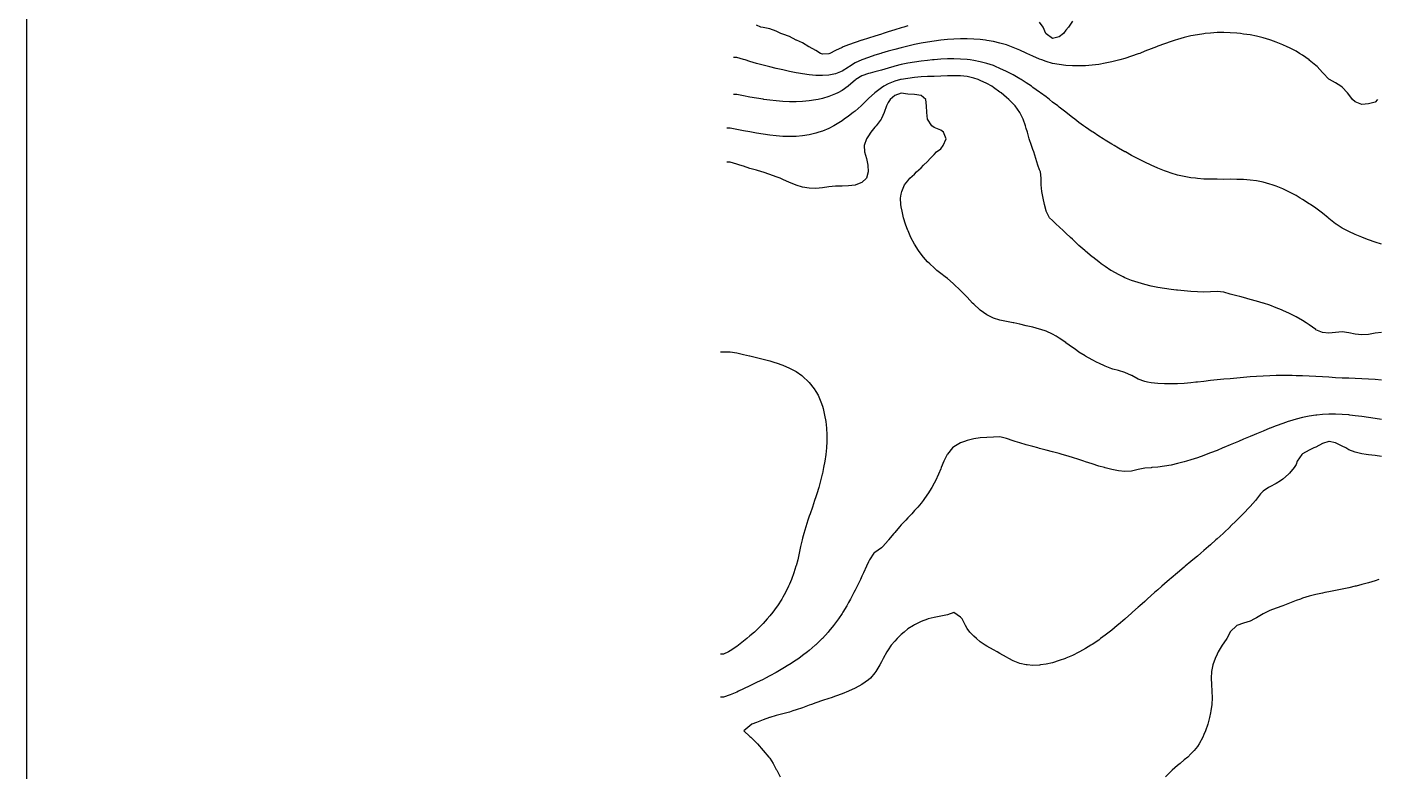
# Model space of a CAD drawing. Extents: x 771911 to 772814, y 1416488 to 1417835.
# Drawn here: x 771910.5 to 772115.4, y 1417098.1 to 1417211.2 of the extents above; entities that cross this region are included whole.
import ezdxf

# ---------------------------------------------------------------- set-up
doc = ezdxf.new("R2010")
doc.units = 0
doc.header["$MEASUREMENT"] = 0
for name, color, linetype in [('751.5', 1, 'CONTINUOUS'), ('752', 1, 'CONTINUOUS'), ('752.5', 1, 'CONTINUOUS'), ('753', 1, 'CONTINUOUS'), ('753.5', 1, 'CONTINUOUS'), ('754', 1, 'CONTINUOUS'), ('754.5', 1, 'CONTINUOUS'), ('755', 1, 'CONTINUOUS'), ('Survey No. Boundary', 1, 'CONTINUOUS')]:
    doc.layers.add(name, color=color, linetype=linetype)

msp = doc.modelspace()

# ---------------------------------------------------------------- linework, layer by layer
at = {"layer": '751.5', "color": 0, "linetype": 'Continuous'}
msp.add_polyline3d([(772116.02, 1417127.21, 751.5), (772115.43, 1417127.01, 751.5), (772114.43, 1417126.71, 751.5), (772113.43, 1417126.43, 751.5), (772112.58, 1417126.21, 751.5), (772112.43, 1417126.17, 751.5), (772111.43, 1417125.94, 751.5), (772110.43, 1417125.73, 751.5), (772109.43, 1417125.53, 751.5), (772108.43, 1417125.34, 751.5), (772107.81, 1417125.21, 751.5), (772107.43, 1417125.13, 751.5), (772106.43, 1417124.91, 751.5), (772105.43, 1417124.65, 751.5), (772104.43, 1417124.34, 751.5), (772104.09, 1417124.21, 751.5), (772103.43, 1417123.99, 751.5), (772102.43, 1417123.61, 751.5), (772101.43, 1417123.22, 751.5), (772101.4, 1417123.21, 751.5), (772100.43, 1417122.86, 751.5), (772099.43, 1417122.47, 751.5), (772098.92, 1417122.21, 751.5), (772098.43, 1417121.96, 751.5), (772097.43, 1417121.38, 751.5), (772097.09, 1417121.21, 751.5), (772096.43, 1417120.85, 751.5), (772095.43, 1417120.54, 751.5), (772094.43, 1417120.23, 751.5), (772094.41, 1417120.21, 751.5), (772093.43, 1417119.25, 751.5), (772093.4, 1417119.21, 751.5), (772092.91, 1417118.21, 751.5), (772092.43, 1417117.58, 751.5), (772092.18, 1417117.21, 751.5), (772091.59, 1417116.21, 751.5), (772091.43, 1417115.86, 751.5), (772091.13, 1417115.21, 751.5), (772090.78, 1417114.21, 751.5), (772090.59, 1417113.21, 751.5), (772090.54, 1417112.21, 751.5), (772090.58, 1417111.21, 751.5), (772090.63, 1417110.21, 751.5), (772090.69, 1417109.21, 751.5), (772090.64, 1417108.21, 751.5), (772090.49, 1417107.21, 751.5), (772090.43, 1417106.94, 751.5), (772090.28, 1417106.21, 751.5), (772090.01, 1417105.21, 751.5), (772089.67, 1417104.21, 751.5), (772089.43, 1417103.63, 751.5), (772089.25, 1417103.21, 751.5), (772088.7, 1417102.21, 751.5), (772088.43, 1417101.83, 751.5), (772087.96, 1417101.21, 751.5), (772087.43, 1417100.67, 751.5), (772086.97, 1417100.21, 751.5), (772086.43, 1417099.76, 751.5), (772085.81, 1417099.21, 751.5), (772085.43, 1417098.93, 751.5), (772084.6, 1417098.21, 751.5), (772084.43, 1417098.07, 751.5), (772083.59, 1417097.21, 751.5)], dxfattribs=at)
at = {"layer": '752', "color": 0, "linetype": 'Continuous'}
msp.add_polyline3d([(772116.43, 1417145.93, 752), (772115.43, 1417146.05, 752), (772114.43, 1417146.16, 752), (772114.08, 1417146.21, 752), (772113.43, 1417146.3, 752), (772112.43, 1417146.54, 752), (772111.43, 1417146.92, 752), (772111, 1417147.21, 752), (772110.43, 1417147.48, 752), (772109.43, 1417147.98, 752), (772108.44, 1417148.21, 752), (772108.43, 1417148.21, 752), (772108.43, 1417148.21, 752), (772107.43, 1417147.87, 752), (772106.43, 1417147.34, 752), (772106.15, 1417147.21, 752), (772105.43, 1417146.86, 752), (772104.43, 1417146.31, 752), (772104.31, 1417146.21, 752), (772103.62, 1417145.21, 752), (772103.43, 1417144.68, 752), (772103.14, 1417144.21, 752), (772102.43, 1417143.35, 752), (772102.27, 1417143.21, 752), (772101.43, 1417142.48, 752), (772101.05, 1417142.21, 752), (772100.43, 1417141.79, 752), (772099.43, 1417141.31, 752), (772099.24, 1417141.21, 752), (772098.43, 1417140.65, 752), (772098, 1417140.21, 752), (772097.43, 1417139.42, 752), (772097.24, 1417139.21, 752), (772096.43, 1417138.28, 752), (772096.36, 1417138.21, 752), (772095.43, 1417137.24, 752), (772095.4, 1417137.21, 752), (772094.43, 1417136.22, 752), (772094.42, 1417136.21, 752), (772093.43, 1417135.24, 752), (772093.4, 1417135.21, 752), (772092.43, 1417134.29, 752), (772092.35, 1417134.21, 752), (772091.43, 1417133.37, 752), (772091.25, 1417133.21, 752), (772090.43, 1417132.48, 752), (772090.12, 1417132.21, 752), (772089.43, 1417131.61, 752), (772088.95, 1417131.21, 752), (772088.43, 1417130.76, 752), (772087.76, 1417130.21, 752), (772087.43, 1417129.92, 752), (772086.57, 1417129.21, 752), (772086.43, 1417129.09, 752), (772085.43, 1417128.24, 752), (772085.39, 1417128.21, 752), (772084.43, 1417127.39, 752), (772084.21, 1417127.21, 752), (772083.43, 1417126.53, 752), (772083.05, 1417126.21, 752), (772082.43, 1417125.65, 752), (772081.91, 1417125.21, 752), (772081.43, 1417124.77, 752), (772080.79, 1417124.21, 752), (772080.43, 1417123.88, 752), (772079.68, 1417123.21, 752), (772079.43, 1417122.98, 752), (772078.56, 1417122.21, 752), (772078.43, 1417122.09, 752), (772077.47, 1417121.21, 752), (772077.43, 1417121.18, 752), (772076.43, 1417120.35, 752), (772076.26, 1417120.21, 752), (772075.43, 1417119.52, 752), (772075.03, 1417119.21, 752), (772074.43, 1417118.74, 752), (772073.71, 1417118.21, 752), (772073.43, 1417118, 752), (772072.43, 1417117.32, 752), (772072.24, 1417117.21, 752), (772071.43, 1417116.71, 752), (772070.54, 1417116.21, 752), (772070.43, 1417116.15, 752), (772069.43, 1417115.66, 752), (772068.43, 1417115.22, 752), (772068.39, 1417115.21, 752), (772067.43, 1417114.86, 752), (772066.43, 1417114.55, 752), (772065.43, 1417114.32, 752), (772064.61, 1417114.21, 752), (772064.43, 1417114.18, 752), (772063.43, 1417114.14, 752), (772062.58, 1417114.21, 752), (772062.43, 1417114.22, 752), (772061.43, 1417114.44, 752), (772060.43, 1417114.83, 752), (772059.76, 1417115.21, 752), (772059.43, 1417115.37, 752), (772058.43, 1417115.95, 752), (772057.98, 1417116.21, 752), (772057.43, 1417116.51, 752), (772056.43, 1417117.05, 752), (772056.19, 1417117.21, 752), (772055.43, 1417117.74, 752), (772054.87, 1417118.21, 752), (772054.43, 1417118.57, 752), (772053.84, 1417119.21, 752), (772053.43, 1417119.76, 752), (772053.2, 1417120.21, 752), (772052.67, 1417121.21, 752), (772052.43, 1417121.48, 752), (772051.43, 1417122.18, 752), (772050.43, 1417121.85, 752), (772049.43, 1417121.62, 752), (772048.43, 1417121.44, 752), (772047.53, 1417121.21, 752), (772047.43, 1417121.19, 752), (772046.43, 1417120.84, 752), (772045.43, 1417120.32, 752), (772045.26, 1417120.21, 752), (772044.43, 1417119.68, 752), (772043.87, 1417119.21, 752), (772043.43, 1417118.85, 752), (772042.79, 1417118.21, 752), (772042.43, 1417117.84, 752), (772041.91, 1417117.21, 752), (772041.43, 1417116.51, 752), (772041.23, 1417116.21, 752), (772040.68, 1417115.21, 752), (772040.43, 1417114.66, 752), (772040.17, 1417114.21, 752), (772039.58, 1417113.21, 752), (772039.43, 1417112.99, 752), (772038.75, 1417112.21, 752), (772038.43, 1417111.93, 752), (772037.43, 1417111.22, 752), (772037.42, 1417111.21, 752), (772036.43, 1417110.69, 752), (772035.43, 1417110.23, 752), (772035.39, 1417110.21, 752), (772034.43, 1417109.82, 752), (772033.43, 1417109.44, 752), (772032.78, 1417109.21, 752), (772032.43, 1417109.1, 752), (772031.43, 1417108.79, 752), (772030.43, 1417108.45, 752), (772029.78, 1417108.21, 752), (772029.43, 1417108.08, 752), (772028.43, 1417107.71, 752), (772027.43, 1417107.36, 752), (772026.94, 1417107.21, 752), (772026.43, 1417107.05, 752), (772025.43, 1417106.77, 752), (772024.43, 1417106.52, 752), (772023.43, 1417106.22, 752), (772023.38, 1417106.21, 752), (772022.43, 1417105.87, 752), (772021.43, 1417105.47, 752), (772020.72, 1417105.21, 752), (772020.43, 1417104.95, 752), (772019.48, 1417104.21, 752), (772020.43, 1417103.32, 752), (772020.55, 1417103.21, 752), (772021.43, 1417102.38, 752), (772021.59, 1417102.21, 752), (772022.43, 1417101.21, 752), (772022.43, 1417101.2, 752), (772023.3, 1417100.21, 752), (772023.43, 1417100.01, 752), (772023.98, 1417099.21, 752), (772024.43, 1417098.33, 752), (772024.49, 1417098.21, 752), (772025.04, 1417097.21, 752)], dxfattribs=at)
at = {"layer": '752.5', "color": 0, "linetype": 'Continuous'}
msp.add_polyline3d([(772116.43, 1417151.54, 752.5), (772115.43, 1417151.7, 752.5), (772114.43, 1417151.85, 752.5), (772113.43, 1417151.99, 752.5), (772112.43, 1417152.11, 752.5), (772111.6, 1417152.21, 752.5), (772111.43, 1417152.22, 752.5), (772110.43, 1417152.31, 752.5), (772109.43, 1417152.35, 752.5), (772108.43, 1417152.35, 752.5), (772107.43, 1417152.3, 752.5), (772106.6, 1417152.21, 752.5), (772106.43, 1417152.19, 752.5), (772105.43, 1417152.03, 752.5), (772104.43, 1417151.82, 752.5), (772103.43, 1417151.56, 752.5), (772102.43, 1417151.27, 752.5), (772102.24, 1417151.21, 752.5), (772101.43, 1417150.94, 752.5), (772100.43, 1417150.57, 752.5), (772099.48, 1417150.21, 752.5), (772099.43, 1417150.19, 752.5), (772098.43, 1417149.78, 752.5), (772097.43, 1417149.37, 752.5), (772097.04, 1417149.21, 752.5), (772096.43, 1417148.94, 752.5), (772095.43, 1417148.52, 752.5), (772094.69, 1417148.21, 752.5), (772094.43, 1417148.09, 752.5), (772093.43, 1417147.67, 752.5), (772092.43, 1417147.25, 752.5), (772092.32, 1417147.21, 752.5), (772091.43, 1417146.84, 752.5), (772090.43, 1417146.45, 752.5), (772089.77, 1417146.21, 752.5), (772089.43, 1417146.08, 752.5), (772088.43, 1417145.72, 752.5), (772087.43, 1417145.4, 752.5), (772086.79, 1417145.21, 752.5), (772086.43, 1417145.1, 752.5), (772085.43, 1417144.83, 752.5), (772084.43, 1417144.6, 752.5), (772083.43, 1417144.42, 752.5), (772082.43, 1417144.28, 752.5), (772081.53, 1417144.21, 752.5), (772081.43, 1417144.2, 752.5), (772080.43, 1417144.11, 752.5), (772079.43, 1417143.91, 752.5), (772078.43, 1417143.67, 752.5), (772077.43, 1417143.62, 752.5), (772076.43, 1417143.74, 752.5), (772075.43, 1417143.92, 752.5), (772074.43, 1417144.16, 752.5), (772074.29, 1417144.21, 752.5), (772073.43, 1417144.45, 752.5), (772072.43, 1417144.77, 752.5), (772071.43, 1417145.11, 752.5), (772071.16, 1417145.21, 752.5), (772070.43, 1417145.45, 752.5), (772069.43, 1417145.76, 752.5), (772068.43, 1417146.06, 752.5), (772067.89, 1417146.21, 752.5), (772067.43, 1417146.34, 752.5), (772066.43, 1417146.6, 752.5), (772065.43, 1417146.87, 752.5), (772064.43, 1417147.14, 752.5), (772064.18, 1417147.21, 752.5), (772063.43, 1417147.41, 752.5), (772062.43, 1417147.69, 752.5), (772061.43, 1417147.99, 752.5), (772060.72, 1417148.21, 752.5), (772060.43, 1417148.3, 752.5), (772059.43, 1417148.64, 752.5), (772058.43, 1417148.9, 752.5), (772057.43, 1417148.87, 752.5), (772056.43, 1417148.8, 752.5), (772055.43, 1417148.74, 752.5), (772054.43, 1417148.61, 752.5), (772053.43, 1417148.36, 752.5), (772053.04, 1417148.21, 752.5), (772052.43, 1417147.98, 752.5), (772051.43, 1417147.39, 752.5), (772051.21, 1417147.21, 752.5), (772050.43, 1417146.25, 752.5), (772050.4, 1417146.21, 752.5), (772049.91, 1417145.21, 752.5), (772049.51, 1417144.21, 752.5), (772049.43, 1417144.02, 752.5), (772049.08, 1417143.21, 752.5), (772048.61, 1417142.21, 752.5), (772048.43, 1417141.87, 752.5), (772048.08, 1417141.21, 752.5), (772047.46, 1417140.21, 752.5), (772047.43, 1417140.18, 752.5), (772046.74, 1417139.21, 752.5), (772046.43, 1417138.83, 752.5), (772045.92, 1417138.21, 752.5), (772045.43, 1417137.67, 752.5), (772045.03, 1417137.21, 752.5), (772044.43, 1417136.58, 752.5), (772044.1, 1417136.21, 752.5), (772043.43, 1417135.5, 752.5), (772043.18, 1417135.21, 752.5), (772042.43, 1417134.37, 752.5), (772042.3, 1417134.21, 752.5), (772041.5, 1417133.21, 752.5), (772041.43, 1417133.13, 752.5), (772040.64, 1417132.21, 752.5), (772040.43, 1417132.01, 752.5), (772039.43, 1417131.33, 752.5), (772039.28, 1417131.21, 752.5), (772038.61, 1417130.21, 752.5), (772038.43, 1417129.88, 752.5), (772038.14, 1417129.21, 752.5), (772037.67, 1417128.21, 752.5), (772037.43, 1417127.71, 752.5), (772037.21, 1417127.21, 752.5), (772036.73, 1417126.21, 752.5), (772036.43, 1417125.6, 752.5), (772036.24, 1417125.21, 752.5), (772035.72, 1417124.21, 752.5), (772035.43, 1417123.7, 752.5), (772035.15, 1417123.21, 752.5), (772034.54, 1417122.21, 752.5), (772034.43, 1417122.04, 752.5), (772033.88, 1417121.21, 752.5), (772033.43, 1417120.6, 752.5), (772033.14, 1417120.21, 752.5), (772032.43, 1417119.35, 752.5), (772032.32, 1417119.21, 752.5), (772031.43, 1417118.25, 752.5), (772031.39, 1417118.21, 752.5), (772030.43, 1417117.28, 752.5), (772030.35, 1417117.21, 752.5), (772029.43, 1417116.42, 752.5), (772029.18, 1417116.21, 752.5), (772028.43, 1417115.64, 752.5), (772027.84, 1417115.21, 752.5), (772027.43, 1417114.93, 752.5), (772026.43, 1417114.27, 752.5), (772026.34, 1417114.21, 752.5), (772025.43, 1417113.66, 752.5), (772024.66, 1417113.21, 752.5), (772024.43, 1417113.08, 752.5), (772023.43, 1417112.54, 752.5), (772022.81, 1417112.21, 752.5), (772022.43, 1417112.02, 752.5), (772021.43, 1417111.52, 752.5), (772020.81, 1417111.21, 752.5), (772020.43, 1417111.03, 752.5), (772019.43, 1417110.56, 752.5), (772018.69, 1417110.21, 752.5), (772018.43, 1417110.09, 752.5), (772017.43, 1417109.64, 752.5), (772016.43, 1417109.3, 752.5), (772015.93, 1417109.3, 752.5)], dxfattribs=at)
at = {"layer": '753', "color": 0, "linetype": 'Continuous'}
for points in [[(772116.43, 1417157.5, 753), (772115.43, 1417157.59, 753), (772114.43, 1417157.66, 753), (772113.43, 1417157.71, 753), (772112.43, 1417157.76, 753), (772111.43, 1417157.8, 753), (772110.43, 1417157.84, 753), (772109.43, 1417157.89, 753), (772108.43, 1417157.95, 753), (772107.43, 1417158, 753), (772106.43, 1417158.06, 753), (772105.43, 1417158.11, 753), (772104.43, 1417158.16, 753), (772103.43, 1417158.19, 753), (772102.82, 1417158.21, 753), (772102.43, 1417158.21, 753), (772101.43, 1417158.22, 753), (772100.51, 1417158.21, 753), (772100.43, 1417158.21, 753), (772099.43, 1417158.18, 753), (772098.43, 1417158.13, 753), (772097.43, 1417158.07, 753), (772096.43, 1417158, 753), (772095.43, 1417157.92, 753), (772094.43, 1417157.83, 753), (772093.43, 1417157.74, 753), (772092.43, 1417157.64, 753), (772091.43, 1417157.54, 753), (772090.43, 1417157.44, 753), (772089.43, 1417157.33, 753), (772088.43, 1417157.23, 753), (772088.21, 1417157.21, 753), (772087.43, 1417157.12, 753), (772086.43, 1417157.02, 753), (772085.43, 1417156.96, 753), (772084.43, 1417156.95, 753), (772083.43, 1417156.97, 753), (772082.43, 1417157.01, 753), (772081.43, 1417157.1, 753), (772080.87, 1417157.21, 753), (772080.43, 1417157.29, 753), (772079.43, 1417157.65, 753), (772078.45, 1417158.21, 753), (772078.43, 1417158.21, 753), (772077.43, 1417158.67, 753), (772076.43, 1417158.96, 753), (772075.56, 1417159.21, 753), (772075.43, 1417159.25, 753), (772074.43, 1417159.62, 753), (772073.43, 1417160.08, 753), (772073.19, 1417160.21, 753), (772072.43, 1417160.59, 753), (772071.43, 1417161.16, 753), (772071.37, 1417161.21, 753), (772070.43, 1417161.79, 753), (772069.85, 1417162.21, 753), (772069.43, 1417162.49, 753), (772068.46, 1417163.21, 753), (772068.43, 1417163.23, 753), (772067.43, 1417163.92, 753), (772066.98, 1417164.21, 753), (772066.43, 1417164.52, 753), (772065.43, 1417164.96, 753), (772064.63, 1417165.21, 753), (772064.43, 1417165.28, 753), (772063.43, 1417165.55, 753), (772062.43, 1417165.78, 753), (772061.43, 1417166.01, 753), (772060.55, 1417166.21, 753), (772060.43, 1417166.23, 753), (772059.43, 1417166.45, 753), (772058.43, 1417166.66, 753), (772057.43, 1417166.95, 753), (772056.93, 1417167.21, 753), (772056.43, 1417167.45, 753), (772055.43, 1417168.15, 753), (772055.35, 1417168.21, 753), (772054.43, 1417169.05, 753), (772054.26, 1417169.21, 753), (772053.43, 1417170.11, 753), (772053.33, 1417170.21, 753), (772052.43, 1417171.14, 753), (772052.36, 1417171.21, 753), (772051.43, 1417172.1, 753), (772051.3, 1417172.21, 753), (772050.43, 1417172.95, 753), (772050.1, 1417173.21, 753), (772049.43, 1417173.74, 753), (772048.85, 1417174.21, 753), (772048.43, 1417174.57, 753), (772047.75, 1417175.21, 753), (772047.43, 1417175.53, 753), (772046.8, 1417176.21, 753), (772046.43, 1417176.68, 753), (772046.03, 1417177.21, 753), (772045.43, 1417178.18, 753), (772045.42, 1417178.21, 753), (772044.89, 1417179.21, 753), (772044.46, 1417180.21, 753), (772044.43, 1417180.29, 753), (772044.09, 1417181.21, 753), (772043.78, 1417182.21, 753), (772043.54, 1417183.21, 753), (772043.43, 1417183.89, 753), (772043.38, 1417184.21, 753), (772043.33, 1417185.21, 753), (772043.43, 1417185.79, 753), (772043.5, 1417186.21, 753), (772043.93, 1417187.21, 753), (772044.43, 1417187.81, 753), (772044.72, 1417188.21, 753), (772045.43, 1417188.84, 753), (772045.76, 1417189.21, 753), (772046.43, 1417189.78, 753), (772046.82, 1417190.21, 753), (772047.43, 1417190.77, 753), (772047.82, 1417191.21, 753), (772048.43, 1417191.81, 753), (772048.78, 1417192.21, 753), (772049.43, 1417192.71, 753), (772049.81, 1417193.21, 753), (772050.25, 1417194.21, 753), (772049.82, 1417195.21, 753), (772049.43, 1417195.54, 753), (772048.43, 1417195.91, 753), (772048.05, 1417196.21, 753), (772047.43, 1417197.19, 753), (772047.43, 1417197.21, 753), (772047.29, 1417198.21, 753), (772047.25, 1417199.21, 753), (772047.18, 1417200.21, 753), (772046.43, 1417200.81, 753), (772045.43, 1417200.94, 753), (772044.43, 1417201.01, 753), (772043.43, 1417201.17, 753), (772042.43, 1417200.81, 753), (772041.75, 1417200.21, 753), (772041.43, 1417199.74, 753), (772041.16, 1417199.21, 753), (772040.82, 1417198.21, 753), (772040.43, 1417197.29, 753), (772040.39, 1417197.21, 753), (772039.59, 1417196.21, 753), (772039.43, 1417196.01, 753), (772038.81, 1417195.21, 753), (772038.43, 1417194.65, 753), (772038.13, 1417194.21, 753), (772037.78, 1417193.21, 753), (772037.86, 1417192.21, 753), (772038.13, 1417191.21, 753), (772038.35, 1417190.21, 753), (772038.42, 1417189.21, 753), (772038.13, 1417188.21, 753), (772037.43, 1417187.57, 753), (772036.51, 1417187.21, 753), (772036.43, 1417187.19, 753), (772035.43, 1417187.05, 753), (772034.43, 1417187.03, 753), (772033.43, 1417187.03, 753), (772032.43, 1417186.93, 753), (772031.43, 1417186.76, 753), (772030.43, 1417186.68, 753), (772029.43, 1417186.72, 753), (772028.43, 1417186.87, 753), (772027.43, 1417187.15, 753), (772027.33, 1417187.21, 753), (772026.43, 1417187.55, 753), (772025.43, 1417188.01, 753), (772025.02, 1417188.21, 753), (772024.43, 1417188.44, 753), (772023.43, 1417188.81, 753), (772022.43, 1417189.14, 753), (772022.21, 1417189.21, 753), (772021.43, 1417189.44, 753), (772020.43, 1417189.72, 753), (772019.43, 1417190.03, 753), (772018.91, 1417190.21, 753), (772018.43, 1417190.36, 753), (772017.43, 1417190.65, 753), (772016.93, 1417190.65, 753)], [(772015.93, 1417161.82, 753), (772016.43, 1417161.82, 753), (772017.43, 1417161.8, 753), (772018.43, 1417161.66, 753), (772019.43, 1417161.44, 753), (772020.37, 1417161.21, 753), (772020.43, 1417161.19, 753), (772021.43, 1417160.94, 753), (772022.43, 1417160.69, 753), (772023.43, 1417160.43, 753), (772024.19, 1417160.21, 753), (772024.43, 1417160.13, 753), (772025.43, 1417159.78, 753), (772026.43, 1417159.35, 753), (772026.72, 1417159.21, 753), (772027.43, 1417158.81, 753), (772028.31, 1417158.21, 753), (772028.43, 1417158.11, 753), (772029.4, 1417157.21, 753), (772029.43, 1417157.17, 753), (772030.19, 1417156.21, 753), (772030.43, 1417155.81, 753), (772030.77, 1417155.21, 753), (772031.21, 1417154.21, 753), (772031.43, 1417153.56, 753), (772031.54, 1417153.21, 753), (772031.78, 1417152.21, 753), (772031.95, 1417151.21, 753), (772032.05, 1417150.21, 753), (772032.1, 1417149.21, 753), (772032.1, 1417148.21, 753), (772032.04, 1417147.21, 753), (772031.95, 1417146.21, 753), (772031.81, 1417145.21, 753), (772031.63, 1417144.21, 753), (772031.43, 1417143.31, 753), (772031.41, 1417143.21, 753), (772031.17, 1417142.21, 753), (772030.89, 1417141.21, 753), (772030.58, 1417140.21, 753), (772030.43, 1417139.77, 753), (772030.25, 1417139.21, 753), (772029.91, 1417138.21, 753), (772029.56, 1417137.21, 753), (772029.43, 1417136.85, 753), (772029.22, 1417136.21, 753), (772028.9, 1417135.21, 753), (772028.61, 1417134.21, 753), (772028.43, 1417133.5, 753), (772028.36, 1417133.21, 753), (772028.13, 1417132.21, 753), (772027.91, 1417131.21, 753), (772027.68, 1417130.21, 753), (772027.43, 1417129.29, 753), (772027.41, 1417129.21, 753), (772027.1, 1417128.21, 753), (772026.73, 1417127.21, 753), (772026.43, 1417126.5, 753), (772026.31, 1417126.21, 753), (772025.82, 1417125.21, 753), (772025.43, 1417124.52, 753), (772025.26, 1417124.21, 753), (772024.61, 1417123.21, 753), (772024.43, 1417122.96, 753), (772023.88, 1417122.21, 753), (772023.43, 1417121.66, 753), (772023.06, 1417121.21, 753), (772022.43, 1417120.52, 753), (772022.14, 1417120.21, 753), (772021.43, 1417119.52, 753), (772021.1, 1417119.21, 753), (772020.43, 1417118.62, 753), (772019.95, 1417118.21, 753), (772019.43, 1417117.8, 753), (772018.67, 1417117.21, 753), (772018.43, 1417117.03, 753), (772017.43, 1417116.33, 753), (772017.18, 1417116.21, 753), (772016.43, 1417115.85, 753), (772015.93, 1417115.85, 753)]]:
    msp.add_polyline3d(points, dxfattribs=at)
at = {"layer": '753.5', "color": 0, "linetype": 'Continuous'}
msp.add_polyline3d([(772116.43, 1417164.74, 753.5), (772115.43, 1417164.65, 753.5), (772114.43, 1417164.48, 753.5), (772113.43, 1417164.39, 753.5), (772112.43, 1417164.53, 753.5), (772111.43, 1417164.73, 753.5), (772110.43, 1417164.84, 753.5), (772109.43, 1417164.75, 753.5), (772108.43, 1417164.68, 753.5), (772107.43, 1417164.77, 753.5), (772106.43, 1417165.19, 753.5), (772106.41, 1417165.21, 753.5), (772105.43, 1417165.91, 753.5), (772104.97, 1417166.21, 753.5), (772104.43, 1417166.59, 753.5), (772103.43, 1417167.15, 753.5), (772103.32, 1417167.21, 753.5), (772102.43, 1417167.67, 753.5), (772101.43, 1417168.12, 753.5), (772101.21, 1417168.21, 753.5), (772100.43, 1417168.53, 753.5), (772099.43, 1417168.9, 753.5), (772098.48, 1417169.21, 753.5), (772098.43, 1417169.22, 753.5), (772097.43, 1417169.53, 753.5), (772096.43, 1417169.8, 753.5), (772095.43, 1417170.06, 753.5), (772094.86, 1417170.21, 753.5), (772094.43, 1417170.32, 753.5), (772093.43, 1417170.59, 753.5), (772092.43, 1417170.89, 753.5), (772091.43, 1417170.98, 753.5), (772090.43, 1417170.92, 753.5), (772089.43, 1417170.91, 753.5), (772088.43, 1417170.94, 753.5), (772087.43, 1417171, 753.5), (772086.43, 1417171.08, 753.5), (772085.43, 1417171.18, 753.5), (772085.25, 1417171.21, 753.5), (772084.43, 1417171.31, 753.5), (772083.43, 1417171.45, 753.5), (772082.43, 1417171.62, 753.5), (772081.43, 1417171.82, 753.5), (772080.43, 1417172.06, 753.5), (772079.92, 1417172.21, 753.5), (772079.43, 1417172.34, 753.5), (772078.43, 1417172.67, 753.5), (772077.43, 1417173.08, 753.5), (772077.17, 1417173.21, 753.5), (772076.43, 1417173.56, 753.5), (772075.43, 1417174.13, 753.5), (772075.3, 1417174.21, 753.5), (772074.43, 1417174.78, 753.5), (772073.82, 1417175.21, 753.5), (772073.43, 1417175.5, 753.5), (772072.53, 1417176.21, 753.5), (772072.43, 1417176.28, 753.5), (772071.43, 1417177.12, 753.5), (772071.34, 1417177.21, 753.5), (772070.43, 1417178.01, 753.5), (772070.21, 1417178.21, 753.5), (772069.43, 1417178.93, 753.5), (772069.13, 1417179.21, 753.5), (772068.43, 1417179.88, 753.5), (772068.07, 1417180.21, 753.5), (772067.43, 1417180.83, 753.5), (772066.99, 1417181.21, 753.5), (772066.43, 1417181.79, 753.5), (772065.95, 1417182.21, 753.5), (772065.45, 1417183.21, 753.5), (772065.43, 1417183.26, 753.5), (772065.2, 1417184.21, 753.5), (772064.98, 1417185.21, 753.5), (772064.8, 1417186.21, 753.5), (772064.7, 1417187.21, 753.5), (772064.69, 1417188.21, 753.5), (772064.57, 1417189.21, 753.5), (772064.43, 1417189.49, 753.5), (772064.17, 1417190.21, 753.5), (772063.86, 1417191.21, 753.5), (772063.56, 1417192.21, 753.5), (772063.43, 1417192.59, 753.5), (772063.21, 1417193.21, 753.5), (772062.85, 1417194.21, 753.5), (772062.61, 1417195.21, 753.5), (772062.43, 1417195.79, 753.5), (772062.32, 1417196.21, 753.5), (772061.95, 1417197.21, 753.5), (772061.43, 1417198.19, 753.5), (772061.43, 1417198.21, 753.5), (772060.75, 1417199.21, 753.5), (772060.43, 1417199.55, 753.5), (772059.77, 1417200.21, 753.5), (772059.43, 1417200.5, 753.5), (772058.59, 1417201.21, 753.5), (772058.43, 1417201.33, 753.5), (772057.43, 1417202.03, 753.5), (772057.17, 1417202.21, 753.5), (772056.43, 1417202.63, 753.5), (772055.43, 1417203.09, 753.5), (772055.11, 1417203.21, 753.5), (772054.43, 1417203.43, 753.5), (772053.43, 1417203.67, 753.5), (772052.43, 1417203.8, 753.5), (772051.43, 1417203.81, 753.5), (772050.43, 1417203.77, 753.5), (772049.43, 1417203.72, 753.5), (772048.43, 1417203.7, 753.5), (772047.43, 1417203.68, 753.5), (772046.43, 1417203.63, 753.5), (772045.43, 1417203.53, 753.5), (772044.43, 1417203.4, 753.5), (772043.43, 1417203.24, 753.5), (772043.32, 1417203.21, 753.5), (772042.43, 1417203, 753.5), (772041.43, 1417202.59, 753.5), (772040.78, 1417202.21, 753.5), (772040.43, 1417201.95, 753.5), (772039.43, 1417201.21, 753.5), (772039.43, 1417201.21, 753.5), (772038.43, 1417200.35, 753.5), (772038.3, 1417200.21, 753.5), (772037.43, 1417199.31, 753.5), (772037.32, 1417199.21, 753.5), (772036.43, 1417198.42, 753.5), (772036.12, 1417198.21, 753.5), (772035.43, 1417197.66, 753.5), (772034.76, 1417197.21, 753.5), (772034.43, 1417196.96, 753.5), (772033.43, 1417196.34, 753.5), (772033.17, 1417196.21, 753.5), (772032.43, 1417195.8, 753.5), (772031.43, 1417195.38, 753.5), (772030.88, 1417195.21, 753.5), (772030.43, 1417195.06, 753.5), (772029.43, 1417194.82, 753.5), (772028.43, 1417194.66, 753.5), (772027.43, 1417194.57, 753.5), (772026.43, 1417194.55, 753.5), (772025.43, 1417194.58, 753.5), (772024.43, 1417194.65, 753.5), (772023.43, 1417194.76, 753.5), (772022.43, 1417194.9, 753.5), (772021.43, 1417195.07, 753.5), (772020.68, 1417195.21, 753.5), (772020.43, 1417195.25, 753.5), (772019.43, 1417195.45, 753.5), (772018.43, 1417195.65, 753.5), (772017.43, 1417195.81, 753.5), (772016.93, 1417195.81, 753.5)], dxfattribs=at)
at = {"layer": '754', "color": 0, "linetype": 'Continuous'}
msp.add_polyline3d([(772116.43, 1417178.21, 754), (772115.43, 1417178.51, 754), (772114.43, 1417178.86, 754), (772113.53, 1417179.21, 754), (772113.43, 1417179.24, 754), (772112.43, 1417179.66, 754), (772111.43, 1417180.11, 754), (772111.24, 1417180.21, 754), (772110.43, 1417180.62, 754), (772109.55, 1417181.21, 754), (772109.43, 1417181.29, 754), (772108.43, 1417182.1, 754), (772108.31, 1417182.21, 754), (772107.43, 1417182.9, 754), (772107.05, 1417183.21, 754), (772106.43, 1417183.66, 754), (772105.64, 1417184.21, 754), (772105.43, 1417184.35, 754), (772104.43, 1417184.99, 754), (772104.07, 1417185.21, 754), (772103.43, 1417185.59, 754), (772102.43, 1417186.12, 754), (772102.24, 1417186.21, 754), (772101.43, 1417186.59, 754), (772100.43, 1417187, 754), (772099.78, 1417187.21, 754), (772099.43, 1417187.33, 754), (772098.43, 1417187.61, 754), (772097.43, 1417187.8, 754), (772096.43, 1417187.94, 754), (772095.43, 1417188.01, 754), (772094.43, 1417188.05, 754), (772093.43, 1417188.06, 754), (772092.43, 1417188.05, 754), (772091.43, 1417188.06, 754), (772090.43, 1417188.07, 754), (772089.43, 1417188.1, 754), (772088.43, 1417188.17, 754), (772088.14, 1417188.21, 754), (772087.43, 1417188.29, 754), (772086.43, 1417188.47, 754), (772085.43, 1417188.71, 754), (772084.43, 1417189.01, 754), (772083.89, 1417189.21, 754), (772083.43, 1417189.36, 754), (772082.43, 1417189.75, 754), (772081.43, 1417190.19, 754), (772081.4, 1417190.21, 754), (772080.43, 1417190.66, 754), (772079.43, 1417191.16, 754), (772079.35, 1417191.21, 754), (772078.43, 1417191.69, 754), (772077.49, 1417192.21, 754), (772077.43, 1417192.24, 754), (772076.43, 1417192.8, 754), (772075.76, 1417193.21, 754), (772075.43, 1417193.39, 754), (772074.43, 1417194, 754), (772074.12, 1417194.21, 754), (772073.43, 1417194.63, 754), (772072.58, 1417195.21, 754), (772072.43, 1417195.3, 754), (772071.43, 1417195.98, 754), (772071.14, 1417196.21, 754), (772070.43, 1417196.7, 754), (772069.79, 1417197.21, 754), (772069.43, 1417197.46, 754), (772068.49, 1417198.21, 754), (772068.43, 1417198.25, 754), (772067.43, 1417199.03, 754), (772067.23, 1417199.21, 754), (772066.43, 1417199.81, 754), (772065.95, 1417200.21, 754), (772065.43, 1417200.58, 754), (772064.61, 1417201.21, 754), (772064.43, 1417201.33, 754), (772063.43, 1417202.04, 754), (772063.2, 1417202.21, 754), (772062.43, 1417202.71, 754), (772061.67, 1417203.21, 754), (772061.43, 1417203.34, 754), (772060.43, 1417203.93, 754), (772059.93, 1417204.21, 754), (772059.43, 1417204.46, 754), (772058.43, 1417204.93, 754), (772057.77, 1417205.21, 754), (772057.43, 1417205.34, 754), (772056.43, 1417205.67, 754), (772055.43, 1417205.94, 754), (772054.43, 1417206.14, 754), (772053.9, 1417206.21, 754), (772053.43, 1417206.27, 754), (772052.43, 1417206.35, 754), (772051.43, 1417206.38, 754), (772050.43, 1417206.36, 754), (772049.43, 1417206.31, 754), (772048.43, 1417206.23, 754), (772048.16, 1417206.21, 754), (772047.43, 1417206.14, 754), (772046.43, 1417206.02, 754), (772045.43, 1417205.87, 754), (772044.43, 1417205.7, 754), (772043.43, 1417205.49, 754), (772042.43, 1417205.24, 754), (772042.3, 1417205.21, 754), (772041.43, 1417204.97, 754), (772040.43, 1417204.67, 754), (772039.43, 1417204.39, 754), (772038.68, 1417204.21, 754), (772038.43, 1417204.15, 754), (772037.43, 1417203.81, 754), (772036.51, 1417203.21, 754), (772036.43, 1417203.13, 754), (772035.43, 1417202.27, 754), (772035.34, 1417202.21, 754), (772034.43, 1417201.54, 754), (772033.76, 1417201.21, 754), (772033.43, 1417201.03, 754), (772032.43, 1417200.64, 754), (772031.43, 1417200.35, 754), (772030.77, 1417200.21, 754), (772030.43, 1417200.13, 754), (772029.43, 1417199.97, 754), (772028.43, 1417199.87, 754), (772027.43, 1417199.83, 754), (772026.43, 1417199.84, 754), (772025.43, 1417199.88, 754), (772024.43, 1417199.97, 754), (772023.43, 1417200.08, 754), (772022.53, 1417200.21, 754), (772022.43, 1417200.22, 754), (772021.43, 1417200.38, 754), (772020.43, 1417200.57, 754), (772019.43, 1417200.77, 754), (772018.43, 1417200.97, 754), (772017.93, 1417200.97, 754)], dxfattribs=at)
at = {"layer": '754.5', "color": 0, "linetype": 'Continuous'}
msp.add_polyline3d([(772115.79, 1417200.21, 754.5), (772115.43, 1417199.81, 754.5), (772114.43, 1417199.52, 754.5), (772113.43, 1417199.44, 754.5), (772112.43, 1417199.82, 754.5), (772112.02, 1417200.21, 754.5), (772111.43, 1417200.97, 754.5), (772111.23, 1417201.21, 754.5), (772110.43, 1417202.05, 754.5), (772110.21, 1417202.21, 754.5), (772109.43, 1417202.75, 754.5), (772108.51, 1417203.21, 754.5), (772108.43, 1417203.26, 754.5), (772107.53, 1417204.21, 754.5), (772107.43, 1417204.31, 754.5), (772106.63, 1417205.21, 754.5), (772106.43, 1417205.38, 754.5), (772105.43, 1417206.18, 754.5), (772105.4, 1417206.21, 754.5), (772104.43, 1417206.91, 754.5), (772103.94, 1417207.21, 754.5), (772103.43, 1417207.52, 754.5), (772102.43, 1417208.05, 754.5), (772102.08, 1417208.21, 754.5), (772101.43, 1417208.51, 754.5), (772100.43, 1417208.91, 754.5), (772099.58, 1417209.21, 754.5), (772099.43, 1417209.26, 754.5), (772098.43, 1417209.55, 754.5), (772097.43, 1417209.8, 754.5), (772096.43, 1417210, 754.5), (772095.43, 1417210.15, 754.5), (772094.98, 1417210.21, 754.5), (772094.43, 1417210.27, 754.5), (772093.43, 1417210.34, 754.5), (772092.43, 1417210.37, 754.5), (772091.43, 1417210.36, 754.5), (772090.43, 1417210.3, 754.5), (772089.6, 1417210.21, 754.5), (772089.43, 1417210.19, 754.5), (772088.43, 1417210.04, 754.5), (772087.43, 1417209.85, 754.5), (772086.43, 1417209.61, 754.5), (772085.43, 1417209.34, 754.5), (772085.04, 1417209.21, 754.5), (772084.43, 1417209.02, 754.5), (772083.43, 1417208.68, 754.5), (772082.43, 1417208.31, 754.5), (772082.2, 1417208.21, 754.5), (772081.43, 1417207.92, 754.5), (772080.43, 1417207.52, 754.5), (772079.67, 1417207.21, 754.5), (772079.43, 1417207.12, 754.5), (772078.43, 1417206.77, 754.5), (772077.43, 1417206.44, 754.5), (772076.63, 1417206.21, 754.5), (772076.43, 1417206.15, 754.5), (772075.43, 1417205.91, 754.5), (772074.43, 1417205.7, 754.5), (772073.43, 1417205.53, 754.5), (772072.43, 1417205.41, 754.5), (772071.43, 1417205.33, 754.5), (772070.43, 1417205.29, 754.5), (772069.43, 1417205.3, 754.5), (772068.43, 1417205.37, 754.5), (772067.43, 1417205.49, 754.5), (772066.43, 1417205.68, 754.5), (772065.43, 1417205.96, 754.5), (772064.77, 1417206.21, 754.5), (772064.43, 1417206.32, 754.5), (772063.43, 1417206.76, 754.5), (772062.49, 1417207.21, 754.5), (772062.43, 1417207.24, 754.5), (772061.43, 1417207.71, 754.5), (772060.43, 1417208.12, 754.5), (772060.2, 1417208.21, 754.5), (772059.43, 1417208.48, 754.5), (772058.43, 1417208.78, 754.5), (772057.43, 1417209.01, 754.5), (772056.43, 1417209.18, 754.5), (772056.22, 1417209.21, 754.5), (772055.43, 1417209.31, 754.5), (772054.43, 1417209.39, 754.5), (772053.43, 1417209.43, 754.5), (772052.43, 1417209.43, 754.5), (772051.43, 1417209.39, 754.5), (772050.43, 1417209.31, 754.5), (772049.46, 1417209.21, 754.5), (772049.43, 1417209.2, 754.5), (772048.43, 1417209.08, 754.5), (772047.43, 1417208.92, 754.5), (772046.43, 1417208.74, 754.5), (772045.43, 1417208.54, 754.5), (772044.43, 1417208.31, 754.5), (772044.03, 1417208.21, 754.5), (772043.43, 1417208.07, 754.5), (772042.43, 1417207.81, 754.5), (772041.43, 1417207.53, 754.5), (772040.43, 1417207.24, 754.5), (772040.33, 1417207.21, 754.5), (772039.43, 1417206.93, 754.5), (772038.43, 1417206.6, 754.5), (772037.43, 1417206.21, 754.5), (772037.43, 1417206.21, 754.5), (772036.43, 1417205.75, 754.5), (772035.58, 1417205.21, 754.5), (772035.43, 1417205.12, 754.5), (772034.43, 1417204.51, 754.5), (772033.66, 1417204.21, 754.5), (772033.43, 1417204.11, 754.5), (772032.43, 1417203.91, 754.5), (772031.43, 1417203.84, 754.5), (772030.43, 1417203.86, 754.5), (772029.43, 1417203.96, 754.5), (772028.43, 1417204.1, 754.5), (772027.79, 1417204.21, 754.5), (772027.43, 1417204.27, 754.5), (772026.43, 1417204.47, 754.5), (772025.43, 1417204.69, 754.5), (772024.43, 1417204.92, 754.5), (772023.43, 1417205.16, 754.5), (772023.24, 1417205.21, 754.5), (772022.43, 1417205.42, 754.5), (772021.43, 1417205.69, 754.5), (772020.43, 1417205.97, 754.5), (772019.68, 1417206.21, 754.5), (772019.43, 1417206.28, 754.5), (772018.43, 1417206.58, 754.5), (772017.93, 1417206.58, 754.5)], dxfattribs=at)
at = {"layer": '755', "color": 0, "linetype": 'Continuous'}
for points in [[(772069.43, 1417212.12, 755), (772068.83, 1417211.21, 755), (772068.43, 1417210.71, 755), (772068.1, 1417210.21, 755), (772067.43, 1417209.74, 755), (772066.43, 1417209.49, 755), (772065.43, 1417210.18, 755), (772065.41, 1417210.21, 755), (772065.01, 1417211.21, 755), (772064.43, 1417211.97, 755)], [(772044.43, 1417211.41, 755), (772043.82, 1417211.21, 755), (772043.43, 1417211.09, 755), (772042.43, 1417210.78, 755), (772041.43, 1417210.46, 755), (772040.66, 1417210.21, 755), (772040.43, 1417210.14, 755), (772039.43, 1417209.83, 755), (772038.43, 1417209.52, 755), (772037.46, 1417209.21, 755), (772037.43, 1417209.2, 755), (772036.43, 1417208.87, 755), (772035.43, 1417208.52, 755), (772034.62, 1417208.21, 755), (772034.43, 1417208.12, 755), (772033.43, 1417207.64, 755), (772032.59, 1417207.21, 755), (772032.43, 1417207.12, 755), (772031.43, 1417207.1, 755), (772031.14, 1417207.21, 755), (772030.43, 1417207.62, 755), (772029.43, 1417208.18, 755), (772029.38, 1417208.21, 755), (772028.43, 1417208.81, 755), (772027.48, 1417209.21, 755), (772027.43, 1417209.23, 755), (772026.43, 1417209.78, 755), (772025.43, 1417210.12, 755), (772025.13, 1417210.21, 755), (772024.43, 1417210.57, 755), (772023.43, 1417210.92, 755), (772022.43, 1417211.13, 755), (772022.07, 1417211.21, 755), (772021.43, 1417211.48, 755)]]:
    msp.add_polyline3d(points, dxfattribs=at)
at = {"layer": 'Survey No. Boundary', "color": 7, "linetype": 'Continuous', "true_color": 0xffffff}
msp.add_lwpolyline([(771910.54, 1417835.02), (772813.54, 1417835.02), (772813.54, 1416487.79), (771910.54, 1416491.65)], close=True, dxfattribs=at)

doc.saveas('drawing.dxf')
